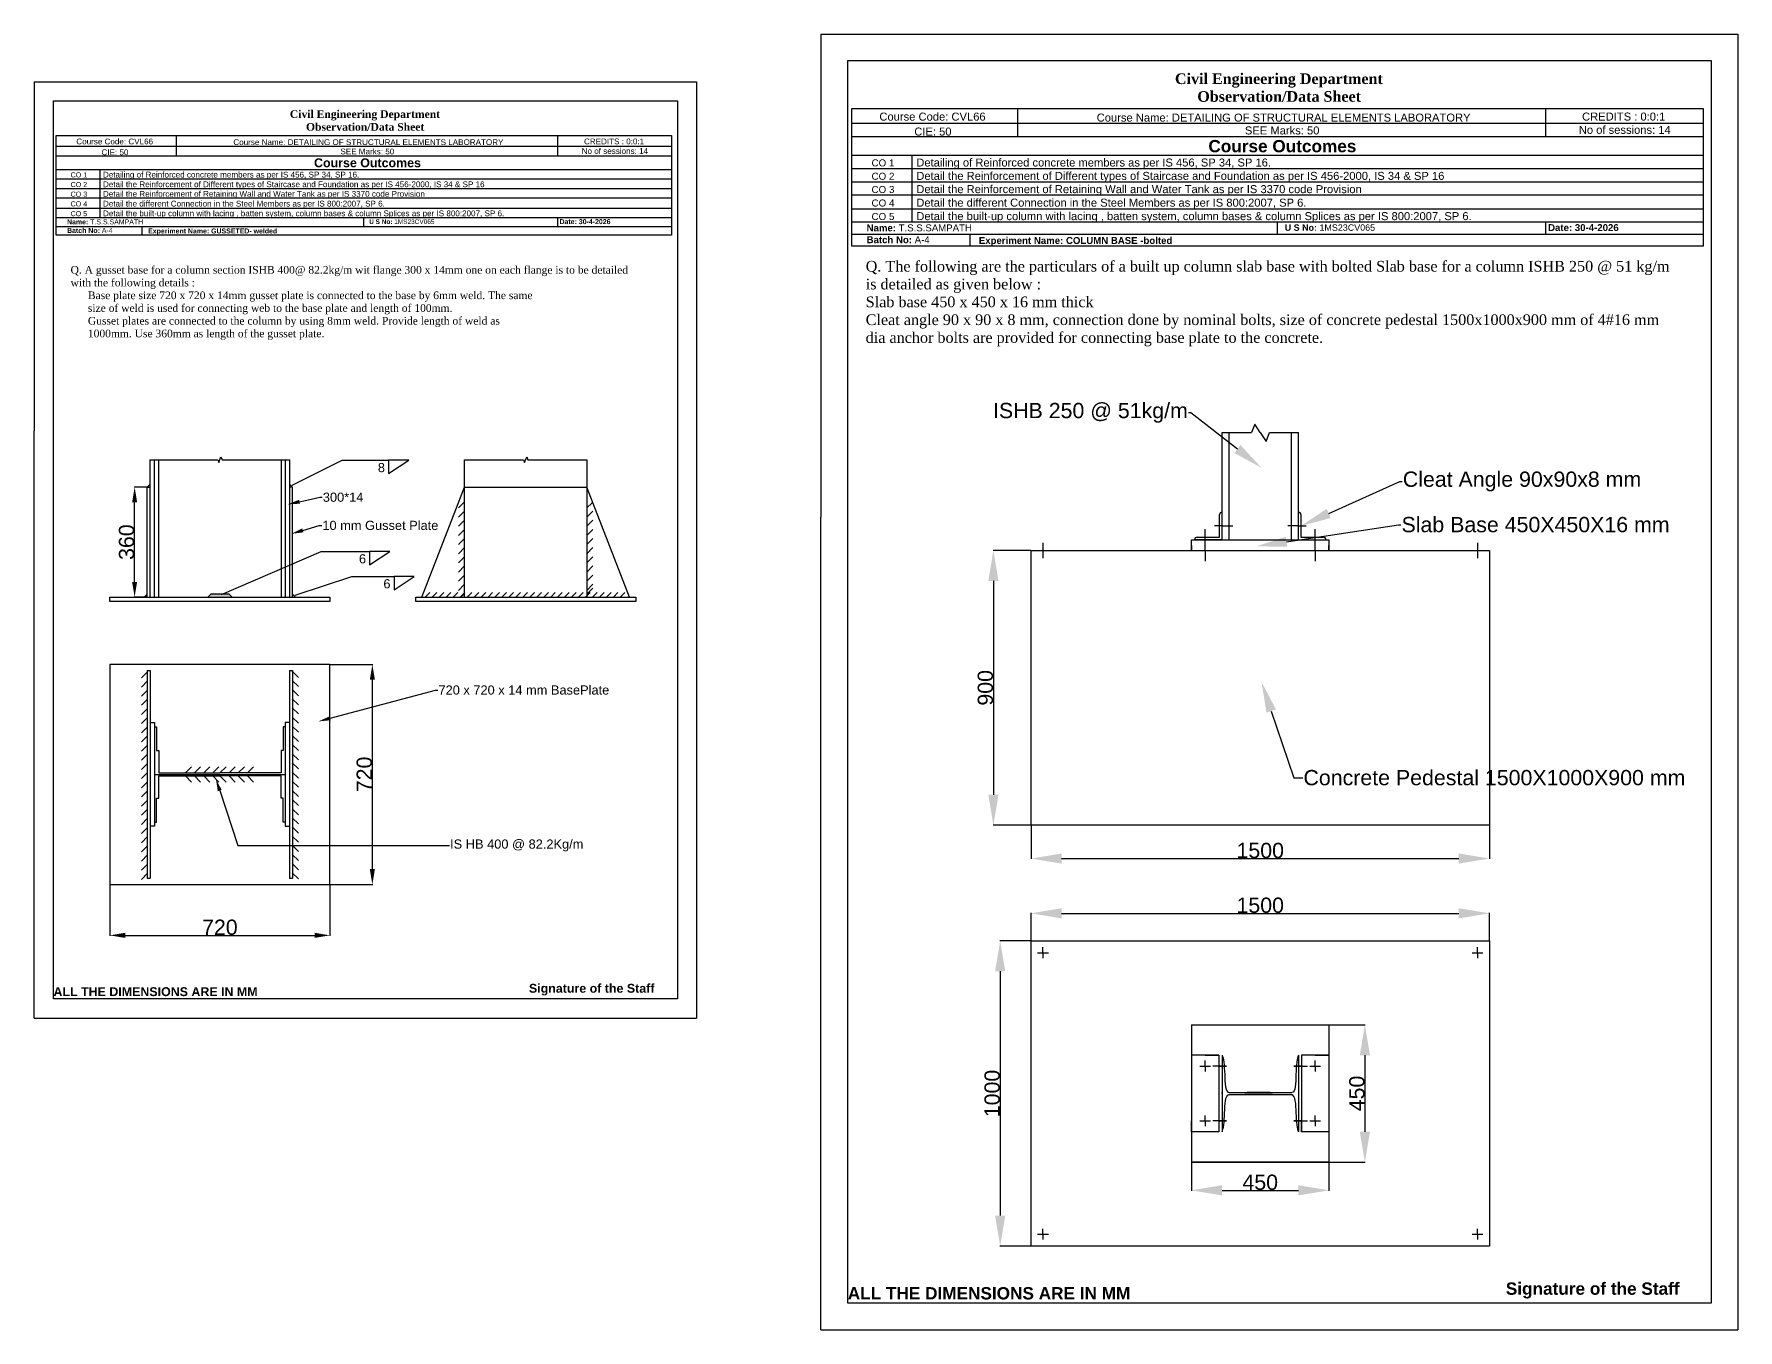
# Model space of a CAD drawing. Header units: millimetres. Extents: x 868 to 41290, y -4185 to 3706.
# Drawn here: x 25973 to 31550, y -3793 to 450 of the extents above; entities that cross this region are included whole.
import ezdxf
from ezdxf import colors
from ezdxf.entities.mleader import LeaderData, LeaderLine
from ezdxf.math import Vec2, Vec3

# ---------------------------------------------------------------- set-up
doc = ezdxf.new("R2010")
doc.units = ezdxf.units.MM
doc.styles.get("Standard").update_dxf_attribs({"font": 'arial.ttf'})
doc.dimstyles.new('ISO-25', dxfattribs={"dimtxt": 25, "dimasz": 10, "dimexe": 1.25, "dimexo": 0.625, "dimtad": 1, "dimdsep": 46, "dimtxsty": 'Standard', "dimcen": 2.5, "dimadec": 0, "dimazin": 0, "dimtfac": 1, "dimtmove": 0, "dimatfit": 3, "dimfxl": 1, "dimarcsym": 0})

# ---------------------------------------------------------------- blocks, each defined once
blk = doc.blocks.new('*U7')
blk.add_line((20, 20), (0, 0))
blk = doc.blocks.new('*U8')
at = {"color": 0, "linetype": 'ByBlock', "lineweight": -2, "transparency": 16777216}
for p in [(1362.1, 980.2), (1392.1, 980.2), (1422.1, 980.2), (1452.1, 980.2)]:
    blk.add_blockref('*U7', p, dxfattribs=at)
blk = doc.blocks.new('*U9')
blk.add_line((20, 20), (0, 0))
blk = doc.blocks.new('*U10')
at = {"color": 0, "linetype": 'ByBlock', "lineweight": -2, "transparency": 16777216}
for p in [(1362.1, 980.2), (1392.1, 980.2), (1422.1, 980.2), (1452.1, 980.2)]:
    blk.add_blockref('*U9', p, dxfattribs=at)
blk = doc.blocks.new('*U11')
blk.add_line((20, 20), (0, 0))
blk = doc.blocks.new('*U12')
at = {"color": 0, "linetype": 'ByBlock', "lineweight": -2, "transparency": 16777216}
for p in [(1362.1, 980.2), (1392.1, 980.2), (1422.1, 980.2), (1452.1, 980.2)]:
    blk.add_blockref('*U11', p, dxfattribs=at)
blk = doc.blocks.new('*U1')
blk.add_line((20, 20), (0, 0))
blk = doc.blocks.new('*U2')
at = {"color": 0, "linetype": 'ByBlock', "lineweight": -2, "transparency": 16777216}
for p in [(1362.1, 980.2), (1392.1, 980.2), (1422.1, 980.2), (1452.1, 980.2)]:
    blk.add_blockref('*U1', p, dxfattribs=at)
blk = doc.blocks.new('*U3')
blk.add_line((22.2, 19), (2.2, -1))
blk = doc.blocks.new('*U4')
at = {"color": 0, "linetype": 'ByBlock', "lineweight": -2, "transparency": 16777216, "rotation": 270}
for p in [(26819.1, -1633.7), (26819.1, -1663.7), (26819.1, -1693.7), (26819.1, -1723.7), (26819.1, -1753.7), (26819.1, -1783.7), (26819.1, -1813.7), (26819.1, -1843.7), (26819.1, -1873.7), (26819.1, -1903.7), (26819.1, -1933.7), (26819.1, -1963.7), (26819.1, -1993.7), (26819.1, -2023.7), (26819.1, -2053.7), (26819.1, -2083.7), (26819.1, -2113.7), (26819.1, -2143.7), (26819.1, -2173.7), (26819.1, -2203.7), (26819.1, -2233.7), (26819.1, -2263.7), (26819.1, -2293.7)]:
    blk.add_blockref('*U3', p, dxfattribs=at)
blk = doc.blocks.new('*U5')
blk.add_line((23.8, -18.5), (3.8, 1.5))
blk = doc.blocks.new('*U6')
at = {"color": 0, "linetype": 'ByBlock', "lineweight": -2, "transparency": 16777216, "rotation": 270}
for p in [(26343.1, -1633.7), (26343.1, -1663.7), (26343.1, -1693.7), (26343.1, -1723.7), (26343.1, -1753.7), (26343.1, -1783.7), (26343.1, -1813.7), (26343.1, -1843.7), (26343.1, -1873.7), (26343.1, -1903.7), (26343.1, -1933.7), (26343.1, -1963.7), (26343.1, -1993.7), (26343.1, -2023.7), (26343.1, -2053.7), (26343.1, -2083.7), (26343.1, -2113.7), (26343.1, -2143.7), (26343.1, -2173.7), (26343.1, -2203.7), (26343.1, -2233.7), (26343.1, -2263.7), (26343.1, -2293.7)]:
    blk.add_blockref('*U5', p, dxfattribs=at)
blk = doc.blocks.new('*D29')
at = {"color": 0, "lineweight": -2, "transparency": 16777216}
for p, q in [((26342.5, -1033.2), (26300.8, -1033.2)), ((26302, -1343.2), (26302, -1083.2)), ((26342.5, -1393.2), (26300.8, -1393.2))]:
    blk.add_line(p, q, dxfattribs=at)
for points in [[(26293.7, -1083.2), (26310.3, -1083.2), (26302, -1033.2)], [(26293.7, -1343.2), (26310.3, -1343.2), (26302, -1393.2)]]:
    blk.add_solid(points, dxfattribs=at)
at = {"layer": 'Defpoints', "color": 0, "lineweight": -2, "transparency": 16777216}
for p in [(26302, -1033.2), (26343.1, -1033.2), (26343.1, -1393.2)]:
    blk.add_point(p, dxfattribs=at)
at = {"color": 0, "transparency": 16777216, "insert": (26275.8, -1213.2), "char_height": 50, "attachment_point": 5, "rotation": 90}
blk.add_mtext('360', dxfattribs=at)
blk = doc.blocks.new('*D30')
at = {"color": 0, "lineweight": -2, "transparency": 16777216}
for p, q in [((26941.8, -1613.7), (27081.4, -1613.7)), ((27080.2, -2283.7), (27080.2, -1663.7)), ((26941.8, -2333.7), (27081.4, -2333.7))]:
    blk.add_line(p, q, dxfattribs=at)
for points in [[(27071.8, -1663.7), (27088.5, -1663.7), (27080.2, -1613.7)], [(27071.8, -2283.7), (27088.5, -2283.7), (27080.2, -2333.7)]]:
    blk.add_solid(points, dxfattribs=at)
at = {"layer": 'Defpoints', "color": 0, "lineweight": -2, "transparency": 16777216}
for p in [(26941.1, -1613.7), (27080.2, -1613.7), (26941.1, -2333.7)]:
    blk.add_point(p, dxfattribs=at)
at = {"color": 0, "transparency": 16777216, "insert": (27054, -1973.7), "char_height": 50, "attachment_point": 5, "rotation": 90}
blk.add_mtext('720', dxfattribs=at)
blk = doc.blocks.new('*D31')
at = {"color": 0, "lineweight": -2, "transparency": 16777216}
for p, q in [((26221.1, -2334.3), (26221.1, -2501.9)), ((26941.1, -2334.3), (26941.1, -2501.9)), ((26271.1, -2500.7), (26891.1, -2500.7))]:
    blk.add_line(p, q, dxfattribs=at)
for points in [[(26271.1, -2492.3), (26271.1, -2509), (26221.1, -2500.7)], [(26891.1, -2492.3), (26891.1, -2509), (26941.1, -2500.7)]]:
    blk.add_solid(points, dxfattribs=at)
at = {"layer": 'Defpoints', "color": 0, "lineweight": -2, "transparency": 16777216}
for p in [(26221.1, -2333.7), (26941.1, -2333.7), (26941.1, -2500.7)]:
    blk.add_point(p, dxfattribs=at)
at = {"color": 0, "transparency": 16777216, "insert": (26581.1, -2474.5), "char_height": 50, "attachment_point": 5}
blk.add_mtext('720', dxfattribs=at)
blk = doc.blocks.new('*D32')
at = {"color": 0, "lineweight": -2, "transparency": 16777216}
for p, q in [((29235.8, -1240.2), (29111.8, -1240.2)), ((29113, -1340.2), (29113, -2040.2)), ((29235.8, -2140.2), (29111.8, -2140.2))]:
    blk.add_line(p, q, dxfattribs=at)
for points in [[(29096.4, -1340.2), (29129.7, -1340.2), (29113, -1240.2)], [(29096.4, -2040.2), (29129.7, -2040.2), (29113, -2140.2)]]:
    blk.add_solid(points, dxfattribs=at)
at = {"layer": 'Defpoints', "color": 0, "lineweight": -2, "transparency": 16777216}
for p in [(29236.4, -1240.2), (29113, -2140.2), (29236.4, -2140.2)]:
    blk.add_point(p, dxfattribs=at)
at = {"color": 0, "transparency": 16777216, "insert": (29086.9, -1690.2), "char_height": 50, "attachment_point": 5, "rotation": 90}
blk.add_mtext('900', dxfattribs=at)
blk = doc.blocks.new('*D33')
at = {"color": 0, "lineweight": -2, "transparency": 16777216}
for p, q in [((29236.4, -2140.8), (29236.4, -2250.5)), ((30736.4, -2140.8), (30736.4, -2250.5)), ((29336.4, -2249.3), (30636.4, -2249.3))]:
    blk.add_line(p, q, dxfattribs=at)
for points in [[(29336.4, -2232.6), (29336.4, -2265.9), (29236.4, -2249.3)], [(30636.4, -2232.6), (30636.4, -2265.9), (30736.4, -2249.3)]]:
    blk.add_solid(points, dxfattribs=at)
at = {"layer": 'Defpoints', "color": 0, "lineweight": -2, "transparency": 16777216}
for p in [(29236.4, -2140.2), (30736.4, -2140.2), (30736.4, -2249.3)]:
    blk.add_point(p, dxfattribs=at)
at = {"color": 0, "transparency": 16777216, "insert": (29986.4, -2223.1), "char_height": 50, "attachment_point": 5}
blk.add_mtext('1500', dxfattribs=at)
blk = doc.blocks.new('*D34')
at = {"color": 0, "lineweight": -2, "transparency": 16777216}
for p, q in [((29236.4, -2517.9), (29236.4, -2427.3)), ((29336.4, -2428.6), (30636.4, -2428.6)), ((30736.4, -2517.9), (30736.4, -2427.3))]:
    blk.add_line(p, q, dxfattribs=at)
for points in [[(29336.4, -2411.9), (29336.4, -2445.2), (29236.4, -2428.6)], [(30636.4, -2411.9), (30636.4, -2445.2), (30736.4, -2428.6)]]:
    blk.add_solid(points, dxfattribs=at)
at = {"layer": 'Defpoints', "color": 0, "lineweight": -2, "transparency": 16777216}
for p in [(30736.4, -2428.6), (29236.4, -2518.5), (30736.4, -2518.5)]:
    blk.add_point(p, dxfattribs=at)
at = {"color": 0, "transparency": 16777216, "insert": (29986.4, -2402.4), "char_height": 50, "attachment_point": 5}
blk.add_mtext('1500', dxfattribs=at)
blk = doc.blocks.new('*D35')
at = {"color": 0, "lineweight": -2, "transparency": 16777216}
for p, q in [((29235.8, -2518.5), (29134, -2518.5)), ((29135.2, -2618.5), (29135.2, -3418.5)), ((29235.8, -3518.5), (29134, -3518.5))]:
    blk.add_line(p, q, dxfattribs=at)
for points in [[(29118.5, -2618.5), (29151.9, -2618.5), (29135.2, -2518.5)], [(29118.5, -3418.5), (29151.9, -3418.5), (29135.2, -3518.5)]]:
    blk.add_solid(points, dxfattribs=at)
at = {"layer": 'Defpoints', "color": 0, "lineweight": -2, "transparency": 16777216}
for p in [(29236.4, -2518.5), (29135.2, -3518.5), (29236.4, -3518.5)]:
    blk.add_point(p, dxfattribs=at)
at = {"color": 0, "transparency": 16777216, "insert": (29109.1, -3018.5), "char_height": 50, "attachment_point": 5, "rotation": 90}
blk.add_mtext('1000', dxfattribs=at)
blk = doc.blocks.new('*D36')
at = {"color": 0, "lineweight": -2, "transparency": 16777216}
for p, q in [((29761.4, -3244.1), (29761.4, -3336.9)), ((30211.4, -3244.1), (30211.4, -3336.9)), ((29861.4, -3335.6), (30111.4, -3335.6))]:
    blk.add_line(p, q, dxfattribs=at)
for points in [[(29861.4, -3318.9), (29861.4, -3352.3), (29761.4, -3335.6)], [(30111.4, -3318.9), (30111.4, -3352.3), (30211.4, -3335.6)]]:
    blk.add_solid(points, dxfattribs=at)
at = {"layer": 'Defpoints', "color": 0, "lineweight": -2, "transparency": 16777216}
for p in [(29761.4, -3243.5), (30211.4, -3243.5), (30211.4, -3335.6)]:
    blk.add_point(p, dxfattribs=at)
at = {"color": 0, "transparency": 16777216, "insert": (29986.4, -3309.5), "char_height": 50, "attachment_point": 5}
blk.add_mtext('450', dxfattribs=at)
blk = doc.blocks.new('*D37')
at = {"color": 0, "lineweight": -2, "transparency": 16777216}
for p, q in [((30212.1, -2793.5), (30330.3, -2793.5)), ((30329, -2893.5), (30329, -3143.5)), ((30214.4, -3243.5), (30330.3, -3243.5))]:
    blk.add_line(p, q, dxfattribs=at)
for points in [[(30312.3, -2893.5), (30345.7, -2893.5), (30329, -2793.5)], [(30312.3, -3143.5), (30345.7, -3143.5), (30329, -3243.5)]]:
    blk.add_solid(points, dxfattribs=at)
at = {"layer": 'Defpoints', "color": 0, "lineweight": -2, "transparency": 16777216}
for p in [(30211.4, -2793.5), (30213.8, -3243.5), (30329, -3243.5)]:
    blk.add_point(p, dxfattribs=at)
at = {"color": 0, "transparency": 16777216, "insert": (30302.9, -3018.5), "char_height": 50, "attachment_point": 5, "rotation": 90}
blk.add_mtext('450', dxfattribs=at)

msp = doc.modelspace()

# ---------------------------------------------------------------- hatches: boundary and pattern name
at = {"true_color": 0x000000}
h = msp.add_hatch(color=18, dxfattribs=at)
h.dxf.hatch_style = 1
h.paths.add_polyline_path([(26353.139, -1023.207), (26343.139, -1033.207), (26353.139, -1033.207)])
h.paths.add_polyline_path([(26343.139, -1383.207), (26333.139, -1393.207), (26343.139, -1393.207)])
h.paths.add_polyline_path([(26611.139, -1383.207), (26551.139, -1383.207), (26541.139, -1393.207), (26621.139, -1393.207)])
h.paths.add_polyline_path([(26819.139, -1383.207), (26819.139, -1393.207), (26829.139, -1393.207)])
h.paths.add_polyline_path([(26809.139, -1023.207), (26809.139, -1033.207), (26819.139, -1033.207)])

# ---------------------------------------------------------------- linework, layer by layer
for p, q in [((28548.511, 450.448), (31550.008, 450.448)), ((28548.511, 450.448), (28548.511, -1131.132)), ((31550.008, 450.448), (31550.008, -3792.695)), ((25972.897, 294.096), (28141.649, 294.096)), ((25972.897, 294.096), (25972.897, -848.685)), ((28141.649, 294.096), (28141.649, -2771.814)), ((29192.206, 206.815), (29192.206, 113.856)), ((30920.073, 206.815), (30920.073, 113.856)), ((26438.004, 118.058), (26438.004, 50.89)), ((27686.485, 118.058), (27686.485, 50.89)), ((28649.284, 158.557), (31436.752, 158.557)), ((31436.752, 113.856), (28649.284, 113.856)), ((26045.712, 83.189), (28059.815, 83.189)), ((28059.815, 50.89), (26045.712, 50.89)), ((26045.712, 7.53), (28059.815, 7.53)), ((26188.088, 7.53), (26188.088, -24.6)), ((28649.284, 53.848), (31436.752, 53.848)), ((31436.752, 9.38), (28649.284, 9.38)), ((28846.33, 53.848), (28846.33, 9.38)), ((28846.33, 9.38), (28846.33, -33.682)), ((28059.815, -24.6), (26045.712, -24.6)), ((26045.712, -55.714), (28059.815, -55.714)), ((26188.088, -24.6), (26188.088, -55.714)), ((26188.088, -55.714), (26188.088, -87.329)), ((28649.284, -33.682), (31436.752, -33.682)), ((28846.33, -33.682), (28846.33, -77.436)), ((28059.815, -87.329), (26045.712, -87.329)), ((26188.088, -87.329), (26188.088, -119.576)), ((31436.752, -77.436), (28649.284, -77.436)), ((28846.33, -77.436), (28846.33, -122.065)), ((26045.712, -119.576), (28059.815, -119.576)), ((28059.815, -151.152), (26045.712, -151.152)), ((26188.088, -119.576), (26188.088, -151.152)), ((27052.604, -179.344), (27052.604, -151.152)), ((27687.011, -179.344), (27687.011, -151.152)), ((28649.284, -122.065), (31436.752, -122.065)), ((31436.752, -165.764), (28649.284, -165.764)), ((28846.33, -122.065), (28846.33, -165.764)), ((30042.797, -204.781), (30042.797, -165.764)), ((30920.801, -204.781), (30920.801, -165.764)), ((26045.712, -179.344), (28059.815, -179.344)), ((26326.166, -208.075), (26326.166, -179.344)), ((28649.284, -204.781), (31436.752, -204.781)), ((29037.425, -244.544), (29037.425, -204.781)), ((29968.713, -826.691), (29958.356, -853.733)), ((29986.435, -853.733), (29968.713, -826.691)), ((25972.897, -2771.814), (25972.897, -848.685)), ((29861.435, -1205.192), (29861.435, -853.733)), ((29861.435, -853.733), (29958.356, -853.733)), ((29884.635, -1205.192), (29884.635, -853.733)), ((29986.435, -853.733), (30006.161, -883.834)), ((30006.161, -883.834), (30016.715, -853.733)), ((30016.715, -853.733), (30111.435, -853.733)), ((30088.235, -1205.192), (30088.235, -853.733)), ((30111.435, -1205.192), (30111.435, -853.733)), ((26353.139, -1393.207), (26353.139, -943.207)), ((26367.139, -1393.207), (26367.139, -943.207)), ((26381.139, -1393.207), (26381.139, -943.207)), ((26781.139, -943.207), (26781.139, -1393.207)), ((26795.139, -943.207), (26795.139, -1393.207)), ((26809.139, -943.207), (26809.139, -1393.207)), ((27082.277, -945.19), (27133.108, -945.19)), ((27133.108, -945.19), (27133.108, -988.734)), ((27133.108, -988.734), (27199.05, -945.19)), ((27199.05, -945.19), (27133.108, -945.19)), ((27382.174, -1393.207), (27382.174, -943.207)), ((27782.174, -943.207), (27782.174, -1393.207)), ((26353.139, -1023.207), (26343.139, -1033.207)), ((26343.139, -1393.207), (26343.139, -1033.207)), ((26343.139, -1033.207), (26353.139, -1033.207)), ((26809.139, -1023.207), (26819.139, -1033.207)), ((26819.139, -1033.207), (26809.139, -1033.207)), ((26819.139, -1393.207), (26819.139, -1033.207)), ((27242.174, -1393.207), (27382.174, -1033.207)), ((27382.174, -1033.207), (27782.174, -1033.207)), ((27922.174, -1393.207), (27782.174, -1033.207)), ((27382.174, -1081.257), (27362.174, -1101.257)), ((27382.174, -1111.257), (27362.174, -1131.257)), ((27799.449, -1083.982), (27782.174, -1101.257)), ((27802.174, -1111.257), (27782.174, -1131.257)), ((29861.435, -1205.192), (29861.435, -1115.192)), ((30111.435, -1205.192), (30111.435, -1115.192)), ((27382.174, -1141.257), (27362.174, -1161.257)), ((27802.174, -1141.257), (27782.174, -1161.257)), ((28548.511, -3792.695), (28548.511, -1131.132)), ((29806.435, -1240.192), (29806.435, -1170.192)), ((29861.435, -1160.192), (29836.435, -1160.192)), ((29853.435, -1197.192), (29853.435, -1123.192)), ((29861.435, -1160.192), (29896.435, -1160.192)), ((30111.435, -1160.192), (30076.435, -1160.192)), ((30111.435, -1160.192), (30136.435, -1160.192)), ((30119.435, -1123.192), (30119.435, -1197.192)), ((30166.435, -1240.192), (30166.435, -1170.192)), ((27382.174, -1171.257), (27362.174, -1191.257)), ((27382.174, -1201.257), (27362.174, -1221.257)), ((27802.174, -1171.257), (27782.174, -1191.257)), ((27802.174, -1201.257), (27782.174, -1221.257)), ((29275.326, -1215.192), (29275.326, -1265.192)), ((29761.435, -1240.192), (29761.435, -1205.192)), ((29761.435, -1205.192), (30211.435, -1205.192)), ((29761.435, -1224.192), (29761.435, -1240.192)), ((29761.435, -1224.192), (29761.435, -1240.192)), ((29861.435, -1205.192), (29771.435, -1205.192)), ((29779.435, -1197.192), (29853.435, -1197.192)), ((29936.435, -1205.192), (30026.435, -1205.192)), ((29943.935, -1205.192), (30018.935, -1205.192)), ((29981.435, -1205.192), (30026.435, -1205.192)), ((29986.435, -1205.192), (30018.935, -1205.192)), ((30119.435, -1197.192), (30193.435, -1197.192)), ((30211.435, -1205.192), (30211.435, -1240.192)), ((30211.435, -1240.192), (30211.435, -1224.192)), ((30211.435, -1224.192), (30211.435, -1240.192)), ((30697.544, -1215.192), (30697.544, -1265.192)), ((27020.368, -1243.951), (27071.199, -1243.951)), ((27071.199, -1243.951), (27071.199, -1287.495)), ((27071.199, -1287.495), (27137.141, -1243.951)), ((27137.141, -1243.951), (27071.199, -1243.951)), ((27382.174, -1231.257), (27362.174, -1251.257)), ((27382.174, -1261.257), (27362.174, -1281.257)), ((27802.174, -1231.257), (27782.174, -1251.257)), ((27802.174, -1261.257), (27782.174, -1281.257)), ((29236.435, -1240.192), (30736.435, -1240.192)), ((29236.435, -2140.192), (29236.435, -1240.192)), ((29761.435, -1240.192), (29986.435, -1240.192)), ((29806.435, -1240.192), (29806.435, -1275.192)), ((29986.435, -1240.192), (30211.435, -1240.192)), ((30166.435, -1240.192), (30166.435, -1275.192)), ((30736.435, -1240.192), (30736.435, -2140.192)), ((27100.495, -1325.748), (27151.325, -1325.748)), ((27151.325, -1325.748), (27151.325, -1369.292)), ((27151.325, -1369.292), (27217.268, -1325.748)), ((27217.268, -1325.748), (27151.325, -1325.748)), ((27382.174, -1291.257), (27362.174, -1311.257)), ((27382.174, -1321.257), (27362.174, -1341.257)), ((27802.174, -1291.257), (27782.174, -1311.257)), ((27802.174, -1321.257), (27782.174, -1341.257)), ((26221.139, -1407.207), (26221.139, -1393.207)), ((26221.139, -1393.207), (26941.139, -1393.207)), ((26333.139, -1393.207), (26343.139, -1383.207)), ((26541.139, -1393.207), (26551.139, -1383.207)), ((26611.139, -1383.207), (26551.139, -1383.207)), ((26621.139, -1393.207), (26611.139, -1383.207)), ((26829.139, -1393.207), (26819.139, -1383.207)), ((26941.139, -1393.207), (26941.139, -1407.207)), ((27222.174, -1407.207), (27222.174, -1393.207)), ((27222.174, -1393.207), (27942.174, -1393.207)), ((27268.759, -1378.011), (27253.563, -1393.207)), ((27291.552, -1378.011), (27276.357, -1393.207)), ((27314.346, -1378.011), (27299.15, -1393.207)), ((27337.14, -1378.011), (27321.944, -1393.207)), ((27359.933, -1378.011), (27344.738, -1393.207)), ((27382.174, -1351.257), (27362.174, -1371.257)), ((27382.727, -1378.011), (27367.531, -1393.207)), ((27382.174, -1381.257), (27370.224, -1393.207)), ((27405.521, -1378.011), (27390.325, -1393.207)), ((27428.314, -1378.011), (27413.119, -1393.207)), ((27451.108, -1378.011), (27435.912, -1393.207)), ((27473.902, -1378.011), (27458.706, -1393.207)), ((27496.695, -1378.011), (27481.5, -1393.207)), ((27519.489, -1378.011), (27504.293, -1393.207)), ((27542.283, -1378.011), (27527.087, -1393.207)), ((27565.076, -1378.011), (27549.881, -1393.207)), ((27587.87, -1378.011), (27572.674, -1393.207)), ((27610.664, -1378.011), (27595.468, -1393.207)), ((27633.457, -1378.011), (27618.262, -1393.207)), ((27656.251, -1378.011), (27641.055, -1393.207)), ((27679.045, -1378.011), (27663.849, -1393.207)), ((27701.838, -1378.011), (27686.642, -1393.207)), ((27724.632, -1378.011), (27709.436, -1393.207)), ((27747.426, -1378.011), (27732.23, -1393.207)), ((27770.219, -1378.011), (27755.023, -1393.207)), ((27793.013, -1378.011), (27777.817, -1393.207)), ((27802.174, -1351.257), (27782.174, -1371.257)), ((27802.174, -1363.489), (27782.174, -1383.489)), ((27815.807, -1378.011), (27800.611, -1393.207)), ((27838.6, -1378.011), (27823.404, -1393.207)), ((27861.394, -1378.011), (27846.198, -1393.207)), ((27884.188, -1378.011), (27868.992, -1393.207)), ((27906.981, -1378.011), (27891.785, -1393.207)), ((27942.174, -1393.207), (27942.174, -1407.207)), ((26941.139, -1407.207), (26221.139, -1407.207)), ((27942.174, -1407.207), (27222.174, -1407.207)), ((26221.139, -1613.651), (26221.139, -2333.651)), ((26941.139, -1613.651), (26221.139, -1613.651)), ((26941.139, -2333.651), (26941.139, -1613.651)), ((26343.139, -1633.651), (26343.139, -2313.651)), ((26343.139, -1633.651), (26353.139, -1633.651)), ((26353.139, -1633.651), (26353.139, -2313.651)), ((26809.139, -1633.651), (26809.139, -2313.651)), ((26809.139, -1633.651), (26819.139, -1633.651)), ((26819.139, -1633.651), (26819.139, -2313.651)), ((26353.139, -1803.651), (26367.139, -1803.651)), ((26367.139, -1803.651), (26367.139, -2143.651)), ((26367.139, -1817.651), (26374.139, -1817.651)), ((26374.139, -1817.651), (26374.139, -1895.651)), ((26795.139, -1817.651), (26788.139, -1817.651)), ((26788.139, -1817.651), (26788.139, -1895.651)), ((26809.139, -1803.651), (26795.139, -1803.651)), ((26795.139, -1803.651), (26795.139, -2143.651)), ((26374.139, -1895.651), (26381.139, -1895.651)), ((26381.139, -1895.651), (26381.139, -1968.651)), ((26788.139, -1895.651), (26781.139, -1895.651)), ((26781.139, -1895.651), (26781.139, -1968.651)), ((26367.139, -1973.651), (26795.139, -1973.651)), ((26381.139, -1968.651), (26581.139, -1968.651)), ((26381.139, -2051.651), (26381.139, -1978.651)), ((26381.139, -1978.651), (26581.139, -1978.651)), ((26781.139, -1968.651), (26581.139, -1968.651)), ((26781.139, -1978.651), (26581.139, -1978.651)), ((26781.139, -2051.651), (26781.139, -1978.651)), ((26374.139, -2129.651), (26374.139, -2051.651)), ((26374.139, -2051.651), (26381.139, -2051.651)), ((26788.139, -2051.651), (26781.139, -2051.651)), ((26788.139, -2129.651), (26788.139, -2051.651)), ((26367.139, -2143.651), (26353.139, -2143.651)), ((26367.139, -2129.651), (26374.139, -2129.651)), ((26795.139, -2129.651), (26788.139, -2129.651)), ((26795.139, -2143.651), (26809.139, -2143.651)), ((30736.435, -2140.192), (29236.435, -2140.192)), ((26221.139, -2333.651), (26941.139, -2333.651)), ((26343.139, -2313.651), (26353.139, -2313.651)), ((26809.139, -2313.651), (26819.139, -2313.651)), ((29236.435, -2518.508), (30736.435, -2518.508)), ((29236.435, -3518.508), (29236.435, -2518.508)), ((29257.826, -2557.399), (29292.826, -2557.399)), ((29275.326, -2557.399), (29275.326, -2539.899)), ((29275.326, -2557.399), (29275.326, -2574.899)), ((30680.044, -2557.399), (30715.044, -2557.399)), ((30697.544, -2557.399), (30697.544, -2539.899)), ((30697.544, -2557.399), (30697.544, -2574.899)), ((30736.435, -2518.508), (30736.435, -3518.508)), ((25972.897, -2771.814), (27333.273, -2771.814)), ((27333.273, -2771.814), (28141.649, -2771.814)), ((29236.435, -3018.508), (29236.435, -2793.508)), ((29761.435, -2793.508), (29761.435, -3243.508)), ((29761.435, -2793.508), (30211.435, -2793.508)), ((30211.435, -2793.508), (30211.435, -3243.508)), ((30736.435, -2793.508), (30736.435, -3243.508)), ((29851.435, -2893.508), (29761.435, -2893.508)), ((29806.435, -2893.508), (29761.435, -2893.508)), ((29761.435, -2893.508), (29761.435, -2928.508)), ((29761.435, -2893.508), (29761.435, -3143.508)), ((29806.435, -2893.508), (29851.435, -2893.508)), ((29851.435, -2893.508), (29851.435, -3143.508)), ((29861.435, -2893.508), (29861.435, -3143.508)), ((30111.432, -2893.505), (30111.435, -3143.499)), ((30211.435, -2893.508), (30121.435, -2893.508)), ((30166.435, -2893.508), (30121.435, -2893.508)), ((30121.435, -2893.508), (30121.435, -2928.508)), ((30121.435, -2893.508), (30121.435, -3143.508)), ((30166.435, -2893.508), (30211.435, -2893.508)), ((30211.435, -2893.508), (30211.435, -3143.508)), ((29788.935, -2928.508), (29823.935, -2928.508)), ((29806.435, -2928.508), (29806.435, -2911.008)), ((29806.435, -2928.508), (29806.435, -2946.008)), ((29876.435, -2928.508), (29831.435, -2928.508)), ((29851.435, -2928.508), (29876.435, -2928.508)), ((30121.435, -2928.508), (30096.435, -2928.508)), ((30096.435, -2928.508), (30141.435, -2928.508)), ((30148.935, -2928.508), (30183.935, -2928.508)), ((30166.435, -2928.508), (30166.435, -2911.008)), ((30166.435, -2928.508), (30166.435, -2946.008)), ((29861.435, -3018.508), (29861.435, -3015.058)), ((29884.635, -3015.058), (30089.569, -3015.058)), ((29884.635, -3021.958), (30088.235, -3021.958)), ((29936.435, -3015.058), (30026.435, -3015.058)), ((30026.467, -3021.958), (29936.467, -3021.958)), ((30018.935, -3015.058), (29943.935, -3015.058)), ((30019.273, -3021.958), (29944.273, -3021.958)), ((29981.435, -3015.058), (30026.435, -3015.058)), ((30111.433, -3015.058), (30111.435, -3015.058)), ((30111.433, -3021.958), (30111.435, -3021.958)), ((29761.435, -3143.508), (29761.435, -3108.508)), ((29788.935, -3108.508), (29823.935, -3108.508)), ((29806.435, -3108.508), (29806.435, -3091.008)), ((29806.435, -3108.508), (29806.435, -3126.008)), ((29876.435, -3108.508), (29831.435, -3108.508)), ((29851.435, -3108.508), (29876.435, -3108.508)), ((30121.435, -3108.508), (30096.435, -3108.508)), ((30096.435, -3108.508), (30141.435, -3108.508)), ((30121.435, -3143.508), (30121.435, -3108.508)), ((30148.935, -3108.508), (30183.935, -3108.508)), ((30166.435, -3108.508), (30166.435, -3091.008)), ((30166.435, -3108.508), (30166.435, -3126.008)), ((29851.435, -3143.508), (29761.435, -3143.508)), ((30211.435, -3143.508), (30121.435, -3143.508)), ((30211.435, -3243.508), (29761.435, -3243.508)), ((29761.435, -3243.508), (30246.435, -3243.508)), ((29257.826, -3479.617), (29292.826, -3479.617)), ((29275.326, -3479.617), (29275.326, -3462.117)), ((29275.326, -3479.617), (29275.326, -3497.117)), ((30680.044, -3479.617), (30715.044, -3479.617)), ((30697.544, -3479.617), (30697.544, -3462.117)), ((30697.544, -3479.617), (30697.544, -3497.117)), ((30736.435, -3518.508), (29236.435, -3518.508)), ((28548.511, -3792.695), (30431.236, -3792.695)), ((30431.236, -3792.695), (31550.008, -3792.695))]:
    msp.add_line(p, q)
at = {"linetype": 'Continuous'}
for p, q in [((26351.889, -943.207), (26574.049, -943.207)), ((26574.049, -943.207), (26577.594, -952.947)), ((26577.594, -952.947), (26584.684, -933.466)), ((26584.684, -933.466), (26588.23, -943.207)), ((26588.23, -943.207), (26810.389, -943.207)), ((27382.174, -943.207), (27575.084, -943.207)), ((27575.084, -943.207), (27578.629, -952.947)), ((27578.629, -952.947), (27585.719, -933.466)), ((27585.719, -933.466), (27589.265, -943.207)), ((27589.265, -943.207), (27782.174, -943.207))]:
    msp.add_line(p, q, dxfattribs=at)
for points in [[(28636.389, 363.681), (31462.66, 363.681), (31462.66, -3705.325), (28636.389, -3705.325)], [(26036.395, 231.403), (28078.535, 231.403), (28078.535, -2708.684), (26036.395, -2708.684)], [(28649.284, 206.815), (31436.752, 206.815), (31436.752, -244.544), (28649.284, -244.544)], [(26045.712, 118.058), (28059.815, 118.058), (28059.815, -208.075), (26045.712, -208.075)]]:
    msp.add_lwpolyline(points, close=True)
for points in [[(29861.435, -2893.508), (29863.081, -2896.83), (29864.556, -2901.88), (29865.864, -2908.431), (29867.009, -2916.258), (29867.996, -2925.138), (29868.83, -2934.845), (29869.514, -2945.153), (29870.054, -2955.839), (29870.483, -2966.651), (29870.952, -2977.241), (29871.639, -2987.231), (29872.724, -2996.247), (29874.387, -3003.914), (29876.807, -3009.855), (29880.163, -3013.694), (29884.635, -3015.058)], [(30111.432, -2893.505), (30109.808, -2896.839), (30108.368, -2901.898), (30107.106, -2908.458), (30106.015, -2916.293), (30105.089, -2925.18), (30104.323, -2934.892), (30103.71, -2945.205), (30103.244, -2955.894), (30102.891, -2966.709), (30102.502, -2977.299), (30101.903, -2987.289), (30100.916, -2996.301), (30099.365, -3003.96), (30097.074, -3009.89), (30093.868, -3013.715), (30089.569, -3015.058)], [(29861.435, -3143.508), (29863.059, -3140.176), (29864.503, -3135.128), (29865.774, -3128.6), (29866.88, -3120.826), (29867.832, -3112.04), (29868.636, -3102.479), (29869.302, -3092.376), (29869.837, -3081.966), (29870.279, -3071.496), (29870.773, -3061.262), (29871.495, -3051.568), (29872.62, -3042.723), (29874.321, -3035.033), (29876.775, -3028.804), (29880.154, -3024.343), (29884.635, -3021.958)], [(30111.435, -3143.499), (30110.358, -3140.178), (30109.308, -3135.14), (30108.299, -3128.621), (30107.344, -3120.855), (30106.457, -3112.076), (30105.651, -3102.521), (30104.939, -3092.422), (30104.335, -3082.017), (30103.819, -3071.55), (30103.241, -3061.317), (30102.419, -3051.623), (30101.169, -3042.775), (30099.309, -3035.078), (30096.655, -3028.839), (30093.024, -3024.363), (30088.235, -3021.958)]]:
    msp.add_lwpolyline(points)
for centre, start, end in [((29861.435, -1123.192), 90, 180), ((30111.435, -1123.192), 0, 90), ((29779.435, -1205.192), 90, 180), ((30193.435, -1205.192), 0, 90)]:
    msp.add_arc(centre, 8, start, end)

# ---------------------------------------------------------------- block references
for name, p in [('*U6', (0, 0)), ('*U4', (0, 0)), ('*U10', (25106.02, -2948.857)), ('*U8', (25219.074, -2948.857))]:
    msp.add_blockref(name, p)
at = {"xscale": -1, "rotation": 180}
for name, p in [('*U2', (25106.02, -998.445)), ('*U12', (25219.074, -998.445))]:
    msp.add_blockref(name, p, dxfattribs=at)

# ---------------------------------------------------------------- texts
at = {"attachment_point": 1}
for s, width, gutter_width, heights, insert, char_height in [('\\pxqc;{\\fBookman Old Style|b0|i0|c0|p18;\\H1.16667x;         \\fBookman Old Style|b1|i0|c0|p18;\\H1.14285x;       Civil Engineering Department\\P               Observation/Data Sheet}', 1325.53707, 130.506, [0], (29286.995, 321.642), 26.101181), ('\\pxqc;{\\fBookman Old Style|b0|i0|c0|p18;\\H1.16667x;         \\fBookman Old Style|b1|i0|c0|p18;\\H1.14285x;       Civil Engineering Department\\P               Observation/Data Sheet}', 957.77548, 94.298, [0], (26506.494, 201.027), 18.859579), ('Course Code: CVL66', 1226.22337, 130.954, [0], (28739.807, 193.236), 26.19086), ('Course Name: DETAILING OF STRUCTURAL ELEMENTS LABORATORY', 1226.22337, 130.954, [0], (29451.084, 190.025), 26.19086), ('CREDITS : 0:0:1', 1226.22337, 130.954, [0], (31039.769, 193.403), 26.19086), ('CIE: 50', 1226.22337, 130.954, [0], (28853.968, 144.29), 26.1909), ('SEE Marks: 50', 1226.22337, 130.954, [0], (29936.224, 147.942), 26.19086), ('No of sessions: 14', 1226.22337, 130.954, [0], (31029.18, 149.921), 26.19086), ('Course Code: CVL66', 886.01572, 94.622, [0], (26111.12, 108.246), 18.92438), ('CIE: 50', 886.01572, 94.622, [0], (26193.608, 72.88), 18.9244), ('Course Name: DETAILING OF STRUCTURAL ELEMENTS LABORATORY', 886.01572, 94.622, [0], (26625.058, 105.926), 18.92438), ('SEE Marks: 50', 886.01572, 94.622, [0], (26975.599, 75.519), 18.92438), ('No of sessions: 14', 886.01572, 94.622, [0], (27765.322, 76.949), 18.92438), ('CREDITS : 0:0:1', 886.01572, 94.622, [0], (27772.972, 108.367), 18.92438), ('{\\fArial|b1|i0|c0|p34;Course Outcomes}', 1226.22337, 130.954, [0], (29816.734, 103.629), 40.26032), ('Detailing of Reinforced concrete members as per IS 456, SP 34, SP 16.', 886.01572, 94.622, [0], (26198.427, -0.361), 18.92438), ('{\\fArial|b1|i0|c0|p34;Course Outcomes}', 886.01572, 94.622, [0], (26889.261, 43.5), 29.09035), ('CO 1', 1077.49699, 115.071, [0], (28714.101, 40.138), 23.0142), ('Detailing of Reinforced concrete members as per IS 456, SP 34, SP 16.', 1226.22337, 130.954, [0], (28860.637, 42.926), 26.19086), ('Detail the Reinforcement of Different types of Staircase and Foundation as per IS 456-2000, IS 34 & SP 16', 2118.8861, 130.954, [0], (28860.637, -0.839), 26.190859), ('CO 1', 778.5525, 83.145, [0], (26092.546, -2.376), 16.6291), ('CO 2', 778.5525, 83.145, [0], (26092.546, -33.998), 16.6291), ('Detail the Reinforcement of Different types of Staircase and Foundation as per IS 456-2000, IS 34 & SP 16', 1531.01501, 94.622, [0], (26198.427, -31.984), 18.924377), ('CO 2', 1077.49699, 115.071, [0], (28714.101, -3.627), 23.0142), ('CO 3', 1077.49699, 115.071, [0], (28714.101, -47.035), 23.0142), ('Detail the Reinforcement of Retaining Wall and Water Tank as per IS 3370 code Provision', 1846.75797, 130.954, [0], (28860.637, -44.247), 26.19086), ('CO 3', 778.5525, 83.145, [0], (26092.546, -65.363), 16.6291), ('CO 4', 778.5525, 83.145, [0], (26092.546, -97.294), 16.6291), ('Detail the Reinforcement of Retaining Wall and Water Tank as per IS 3370 code Provision', 1334.38706, 94.622, [0], (26198.427, -63.348), 18.92438), ('Detail the different Connection in the Steel Members as per IS 800:2007, SP 6.', 1166.06161, 94.622, [0], (26198.427, -95.279), 18.92438), ('CO 4', 1077.49699, 115.071, [0], (28714.101, -91.226), 23.0142), ('Detail the different Connection in the Steel Members as per IS 800:2007, SP 6.', 1613.7998, 130.954, [0], (28860.637, -88.438), 26.19086), ('{\\fArial|b1|i0|c0|p34;Name: }T.S.S.SAMPATH', 886.01572, 94.622, [0], (26080.85, -156.304), 16.2906), ('CO 5', 778.5525, 83.145, [0], (26092.546, -129.205), 16.6291), ('Detail the built-up column with lacing , batten system, column bases & column Splices as per IS 800:2007, SP 6.', 1571.23437, 94.622, [0], (26198.427, -127.191), 18.924377), ('{\\fArial|b1|i0|c0|p34;U S No: }1MS23CV065', 886.01572, 94.622, [0], (27069.783, -156.243), 15.12698), ('{\\fArial|b1|i0|c0|p34;Date: 30-4-2026}', 886.01572, 94.622, [0], (27692.711, -155.592), 16.2906), ('CO 5', 1077.49699, 115.071, [0], (28714.101, -135.391), 23.0142), ('Detail the built-up column with lacing , batten system, column bases & column Splices as per IS 800:2007, SP 6.', 2174.54867, 130.954, [0], (28860.637, -132.603), 26.190859), ('{\\fArial|b1|i0|c0|p34;Batch No: }A-4', 886.01572, 94.622, [0], (26080.85, -184.405), 16.2906), ('{\\fArial|b1|i0|c0|p34;Experiment Name: GUSSETED- welded}', 886.01572, 94.622, [0], (26346.269, -186.162), 16.2906), ('{\\fArial|b1|i0|c0|p34;Name: }T.S.S.SAMPATH', 1226.22337, 130.954, [0], (28697.915, -172.895), 22.54578), ('{\\fArial|b1|i0|c0|p34;Batch No: }A-4', 1226.22337, 130.954, [0], (28697.915, -211.786), 22.54578), ('{\\fArial|b1|i0|c0|p34;Experiment Name: COLUMN BASE -bolted}', 1226.22337, 130.954, [0], (29065.247, -214.217), 22.54578), ('{\\fArial|b1|i0|c0|p34;U S No: }1MS23CV065', 1226.22337, 130.954, [0], (30066.573, -172.81), 20.93536), ('{\\fArial|b1|i0|c0|p34;Date: 30-4-2026}', 1226.22337, 130.954, [0], (30928.69, -171.91), 22.54578), ('{\\fBookman Old Style|b0|i0|c0|p18;Q. A gusset base for a column section ISHB 400@ 82.2kg/m wit flange 300 x 14mm one on each flange is to be detailed with the following details : \\P      Base plate size 720 x 720 x 14mm gusset plate is connected to the base by 6mm weld. The same^J      size of weld is used for connecting web to the base plate and length of 100mm.\\P      Gusset plates are connected to the column by using 8mm weld. Provide length of weld as   ^J      1000mm. Use 360mm as length of the gusset plate.}', 1821.30332, 83.34, [653.372], (26092.344, -309.111), 25), ('{\\fBookman Old Style|b0|i0|c0|p18;Q. The following are the particulars of a built up column slab base with bolted Slab base for a column ISHB 250 @ 51 kg/m is detailed as given below : \\PSlab base 450 x 450 x 16 mm thick \\PCleat angle 90 x 90 x 8 mm, connection done by nominal bolts, size of concrete pedestal 1500x1000x900 mm of 4#16 mm dia anchor bolts are provided for connecting base plate to the concrete.}', 2659.15061, 12.5, [0], (28694.995, -292.27), 35), ('8', 242.28867, 12.5, [0], (27098.14, -954.001), 30), ('6', 242.28867, 12.5, [0], (27036.231, -1252.762), 30), ('6', 242.28867, 12.5, [0], (27116.357, -1334.559), 30), ('{\\fArial|b1|i0|c0|p34;ALL THE DIMENSIONS ARE IN MM}', 886.01572, 94.622, [0], (26036.395, -2670.545), 29.09035), ('{\\fArial|b1|i0|c0|p34;Signature of the Staff}', 886.01572, 94.622, [0], (27592.713, -2659.513), 29.09035), ('{\\fArial|b1|i0|c0|p34;ALL THE DIMENSIONS ARE IN MM}', 1226.22337, 130.954, [0], (28636.389, -3652.541), 40.26032), ('{\\fArial|b1|i0|c0|p34;Signature of the Staff}', 1226.22337, 130.954, [0], (30790.294, -3637.274), 40.26032)]:
    msp.add_mtext_dynamic_manual_height_columns(s, width=width, gutter_width=gutter_width, heights=heights, dxfattribs=dict(at, insert=insert, char_height=char_height))

# ---------------------------------------------------------------- dimensions: what is measured, and where the dimension line sits
for base, p1, p2, override, picture, middle in [((26302.006, -1033.207), (26343.139, -1393.207), (26343.139, -1033.207), {"dimtxt": 50, "dimasz": 50}, '*D29', (26275.835, -1213.207)), ((29113.021, -2140.192), (29236.435, -1240.192), (29236.435, -2140.192), {"dimtxt": 50, "dimasz": 100}, '*D32', (29086.868, -1690.192)), ((27080.152, -1613.651), (26941.139, -2333.651), (26941.139, -1613.651), {"dimtxt": 50, "dimasz": 50}, '*D30', (27053.999, -1973.651)), ((29135.215, -3518.508), (29236.435, -2518.508), (29236.435, -3518.508), {"dimtxt": 50, "dimasz": 100}, '*D35', (29109.062, -3018.508)), ((30329.013, -3243.508), (30211.435, -2793.508), (30213.79, -3243.508), {"dimtxt": 50, "dimasz": 100}, '*D37', (30302.859, -3018.508))]:
    dim = msp.add_linear_dim(base=base, p1=p1, p2=p2, angle=90, dimstyle='ISO-25', override=override)
    dim.commit()
    dim.dimension.update_dxf_attribs({"geometry": picture, "text_midpoint": middle})
for base, p1, p2, override, picture, middle in [((30736.435, -2249.263), (29236.435, -2140.192), (30736.435, -2140.192), {"dimtxt": 50, "dimasz": 100}, '*D33', (29986.435, -2223.11)), ((26941.139, -2500.658), (26221.139, -2333.651), (26941.139, -2333.651), {"dimtxt": 50, "dimasz": 50}, '*D31', (26581.139, -2474.505)), ((30736.435, -2428.582), (29236.435, -2518.508), (30736.435, -2518.508), {"dimtxt": 50, "dimasz": 100}, '*D34', (29986.435, -2402.428)), ((30211.435, -3335.612), (29761.435, -3243.508), (30211.435, -3243.508), {"dimtxt": 50, "dimasz": 100}, '*D36', (29986.435, -3309.459))]:
    dim = msp.add_linear_dim(base=base, p1=p1, p2=p2, dimstyle='ISO-25', override=override)
    dim.commit()
    dim.dimension.update_dxf_attribs({"geometry": picture, "text_midpoint": middle})

# ---------------------------------------------------------------- leaders
ml = msp.add_multileader_mtext('Standard')
ml.set_content('ISHB 250 @ 51kg/m', color=256)
ml.set_leader_properties()
ml.build(insert=Vec2(0, 0))
ml.multileader.update_dxf_attribs({"arrow_head_size": 100})
ctx = ml.context
ctx.base_point, ctx.char_height, ctx.arrow_head_size, ctx.plane_origin = Vec3(29120.653, -789.577), 50, 100, Vec3(29990.567, -969.763)
ctx.text_align_type = 2
notes = []
notes.append((ctx, [(1, (1, 1, 0), (29759.392, -789.577), (-1, 0), 8, [(0, [(29990.567, -969.763)], 0, [])])]))
ctx.mtext.insert, ctx.mtext.alignment, ctx.mtext.flow_direction = Vec3(29749.392, -757.227), 3, 5
ml = msp.add_multileader_mtext('Standard')
ml.set_content('', color=256)
ml.set_leader_properties()
ml.build(insert=Vec2(0, 0))
ctx = ml.context
ctx.base_point, ctx.plane_origin = Vec3(27082.277, -945.19), Vec3(26981.395, -945.19)
notes.append((ctx, [(0, (1, 1, 0), (26981.395, -945.19), (1, 0), 100.882, [(0, [(26814.139, -1028.207)], 0, [])])]))
ctx.mtext.insert, ctx.mtext.flow_direction = Vec3(27084.277, -943.19), 5
ml = msp.add_multileader_mtext('Standard')
ml.set_content('Cleat Angle 90x90x8 mm ', color=256)
ml.set_leader_properties()
ml.build(insert=Vec2(0, 0))
ml.multileader.update_dxf_attribs({"arrow_head_size": 100})
ctx = ml.context
ctx.base_point, ctx.char_height, ctx.arrow_head_size, ctx.plane_origin = Vec3(30451.117, -1014.354), 50, 100, Vec3(30119.435, -1160.192)
notes.append((ctx, [(0, (1, 1, 0), (30443.117, -1014.354), (1, 0), 8, [(0, [(30119.435, -1160.192)], 0, [])])]))
ctx.mtext.insert, ctx.mtext.flow_direction = Vec3(30453.117, -982.004), 5
ml = msp.add_multileader_mtext('Standard')
ml.set_content('300*14', color=256)
ml.set_leader_properties()
ml.build(insert=Vec2(0, 0))
ml.multileader.update_dxf_attribs({"arrow_head_size": 40})
ctx = ml.context
ctx.base_point, ctx.char_height, ctx.arrow_head_size, ctx.plane_origin = Vec3(26916.116, -1066.283), 30, 40, Vec3(27028.09, -1097.513)
notes.append((ctx, [(0, (1, 1, 0), (26908.116, -1066.283), (1, 0), 8, [(0, [(26802.85, -1089.395)], 0, [])])]))
ctx.mtext.insert, ctx.mtext.flow_direction = Vec3(26918.116, -1051.017), 5
ml = msp.add_multileader_mtext('Standard')
ml.set_content('10 mm Gusset Plate', color=256)
ml.set_leader_properties()
ml.build(insert=Vec2(0, 0))
ml.multileader.update_dxf_attribs({"arrow_head_size": 40})
ctx = ml.context
ctx.base_point, ctx.char_height, ctx.arrow_head_size, ctx.plane_origin = Vec3(26914.603, -1158.47), 30, 40, Vec3(27042.765, -1186.127)
notes.append((ctx, [(0, (1, 1, 0), (26906.603, -1158.47), (1, 0), 8, [(0, [(26814.291, -1186.127)], 0, [])])]))
ctx.mtext.insert, ctx.mtext.flow_direction = Vec3(26916.603, -1143.214), 5
ml = msp.add_multileader_mtext('Standard')
ml.set_content('Slab Base 450X450X16 mm', color=256)
ml.set_leader_properties()
ml.build(insert=Vec2(0, 0))
ml.multileader.update_dxf_attribs({"arrow_head_size": 100})
ctx = ml.context
ctx.base_point, ctx.char_height, ctx.arrow_head_size, ctx.plane_origin = Vec3(30446.881, -1156.102), 50, 100, Vec3(29973.403, -1226.983)
notes.append((ctx, [(0, (1, 1, 0), (30438.881, -1156.102), (1, 0), 8, [(0, [(29973.403, -1226.983)], 0, [])])]))
ctx.mtext.insert, ctx.mtext.flow_direction = Vec3(30448.881, -1130.676), 5
ml = msp.add_multileader_mtext('Standard')
ml.set_content('', color=256)
ml.set_leader_properties()
ml.build(insert=Vec2(0, 0))
ctx = ml.context
ctx.base_point, ctx.plane_origin = Vec3(27020.368, -1243.951), Vec3(26913.052, -1243.951)
notes.append((ctx, [(0, (1, 1, 0), (26913.052, -1243.951), (1, 0), 107.316, [(0, [(26583.189, -1386.738)], 0, [])])]))
ctx.mtext.insert, ctx.mtext.flow_direction = Vec3(27022.368, -1241.951), 5
ml = msp.add_multileader_mtext('Standard')
ml.set_content('', color=256)
ml.set_leader_properties()
ml.build(insert=Vec2(0, 0))
ctx = ml.context
ctx.base_point, ctx.plane_origin = Vec3(27100.495, -1325.748), Vec3(27012.792, -1325.748)
notes.append((ctx, [(0, (1, 1, 0), (27012.792, -1325.748), (1, 0), 87.703, [(0, [(26824.139, -1388.207)], 0, [])])]))
ctx.mtext.insert, ctx.mtext.flow_direction = Vec3(27102.495, -1323.748), 5
ml = msp.add_multileader_mtext('Standard')
ml.set_content('Concrete Pedestal 1500X1000X900 mm', color=256)
ml.set_leader_properties()
ml.build(insert=Vec2(0, 0))
ml.multileader.update_dxf_attribs({"arrow_head_size": 100})
ctx = ml.context
ctx.base_point, ctx.char_height, ctx.arrow_head_size, ctx.plane_origin = Vec3(30125.845, -1984.639), 50, 100, Vec3(29990.567, -1671.312)
notes.append((ctx, [(0, (1, 1, 0), (30096.093, -1984.639), (1, 0), 29.753, [(0, [(29990.567, -1671.312)], 0, [])])]))
ctx.mtext.insert, ctx.mtext.flow_direction = Vec3(30127.845, -1959.213), 5
ml = msp.add_multileader_mtext('Standard')
ml.set_content('720 x 720 x 14 mm BasePlate', color=256)
ml.set_leader_properties()
ml.build(insert=Vec2(0, 0))
ml.multileader.update_dxf_attribs({"arrow_head_size": 40})
ctx = ml.context
ctx.base_point, ctx.char_height, ctx.arrow_head_size, ctx.plane_origin = Vec3(27294.615, -1697.61), 30, 40, Vec3(27489.624, -1800.182)
notes.append((ctx, [(0, (1, 1, 0), (27286.615, -1697.61), (1, 0), 8, [(0, [(26903.662, -1800.182)], 0, [])])]))
ctx.mtext.insert, ctx.mtext.flow_direction = Vec3(27296.615, -1682.354), 5
ml = msp.add_multileader_mtext('Standard')
ml.set_content('IS HB 400 @ 82.2Kg/m', color=256)
ml.set_leader_properties()
ml.build(insert=Vec2(0, 0))
ml.multileader.update_dxf_attribs({"arrow_head_size": 40})
ctx = ml.context
ctx.base_point, ctx.char_height, ctx.arrow_head_size, ctx.plane_origin = Vec3(27332.708, -2206.153), 30, 40, Vec3(26574.63, -2421.988)
notes.append((ctx, [(0, (1, 1, 0), (26639.377, -2206.153), (1, 0), 693.33, [(0, [(26568.085, -1988.651)], 0, [])])]))
ctx.mtext.insert, ctx.mtext.flow_direction = Vec3(27334.708, -2186.743), 5
for ctx, leaders in notes:
    for number, flags, end, landing, length, lines in leaders:
        leader = LeaderData()
        leader.index, (leader.has_last_leader_line, leader.has_dogleg_vector, leader.attachment_direction) = number, flags
        leader.last_leader_point, leader.dogleg_vector, leader.dogleg_length = Vec3(end), Vec3(landing), length
        for number, points, colour, breaks in lines:
            line = LeaderLine()
            line.index, line.vertices, line.color, line.breaks = number, Vec3.list(points), colors.encode_raw_color(colour), breaks
            leader.lines.append(line)
        ctx.leaders.append(leader)

doc.saveas('drawing.dxf')
